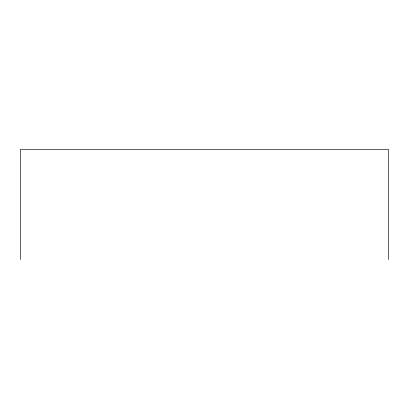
<?xml version="1.0" encoding="UTF-8"?>
<svg xmlns="http://www.w3.org/2000/svg" width="409" height="409" viewBox="0 0 409 409"><rect width="100%" height="100%" fill="white"/><g stroke="black" fill="none" stroke-linecap="round" stroke-linejoin="round"><path stroke-width="0.61" d="M388.55 259.485L388.55 149.515L20.45 149.515L20.45 259.485"/></g></svg>
